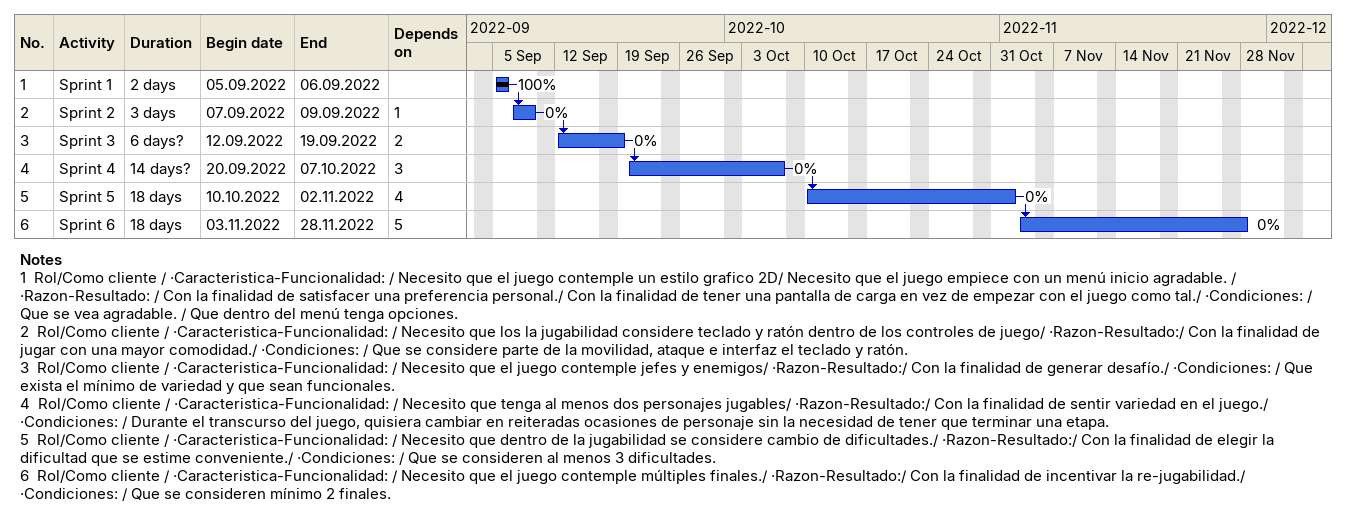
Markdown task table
| ID | Task | Duration | Start | Finish | Predecessors | % complete |
|---|---|---|---|---|---|---|
| 1 | Sprint 1 | 2d | 2022-09-05 | 2022-09-06 |  | 100 |
| 2 | Sprint 2 | 3d | 2022-09-07 | 2022-09-09 | 1 | 0 |
| 3 | Sprint 3 | 6d? | 2022-09-12 | 2022-09-19 | 2 | 0 |
| 4 | Sprint 4 | 14d? | 2022-09-20 | 2022-10-07 | 3 | 0 |
| 5 | Sprint 5 | 18d | 2022-10-10 | 2022-11-02 | 4 | 0 |
| 6 | Sprint 6 | 18d | 2022-11-03 | 2022-11-28 | 5 | 0 |

Notes
- 1: Rol/Como cliente / ·Caracteristica-Funcionalidad: / Necesito que el juego contemple un estilo grafico 2D/ Necesito que el juego empiece con un menú inicio agradable. / ·Razon-Resultado: / Con la finalidad de satisfacer una preferencia personal./ Con la finalidad de tener una pantalla de carga en vez de empezar con el juego como tal./ ·Condiciones: / Que se vea agradable. / Que dentro del menú tenga opciones.
- 2: Rol/Como cliente / ·Caracteristica-Funcionalidad: / Necesito que los la jugabilidad considere teclado y ratón dentro de los controles de juego/ ·Razon-Resultado:/ Con la finalidad de jugar con una mayor comodidad./ ·Condiciones: / Que se considere parte de la movilidad, ataque e interfaz el teclado y ratón.
- 3: Rol/Como cliente / ·Caracteristica-Funcionalidad: / Necesito que el juego contemple jefes y enemigos/ ·Razon-Resultado:/ Con la finalidad de generar desafío./ ·Condiciones: / Que exista el mínimo de variedad y que sean funcionales.
- 4: Rol/Como cliente / ·Caracteristica-Funcionalidad: / Necesito que tenga al menos dos personajes jugables/ ·Razon-Resultado:/ Con la finalidad de sentir variedad en el juego./ ·Condiciones: / Durante el transcurso del juego, quisiera cambiar en reiteradas ocasiones de personaje sin la necesidad de tener que terminar una etapa.
- 5: Rol/Como cliente / ·Caracteristica-Funcionalidad: / Necesito que dentro de la jugabilidad se considere cambio de dificultades./ ·Razon-Resultado:/ Con la finalidad de elegir la dificultad que se estime conveniente./ ·Condiciones: / Que se consideren al menos 3 dificultades.
- 6: Rol/Como cliente / ·Caracteristica-Funcionalidad: / Necesito que el juego contemple múltiples finales./ ·Razon-Resultado:/ Con la finalidad de incentivar la re-jugabilidad./ ·Condiciones: / Que se consideren mínimo 2 finales.
